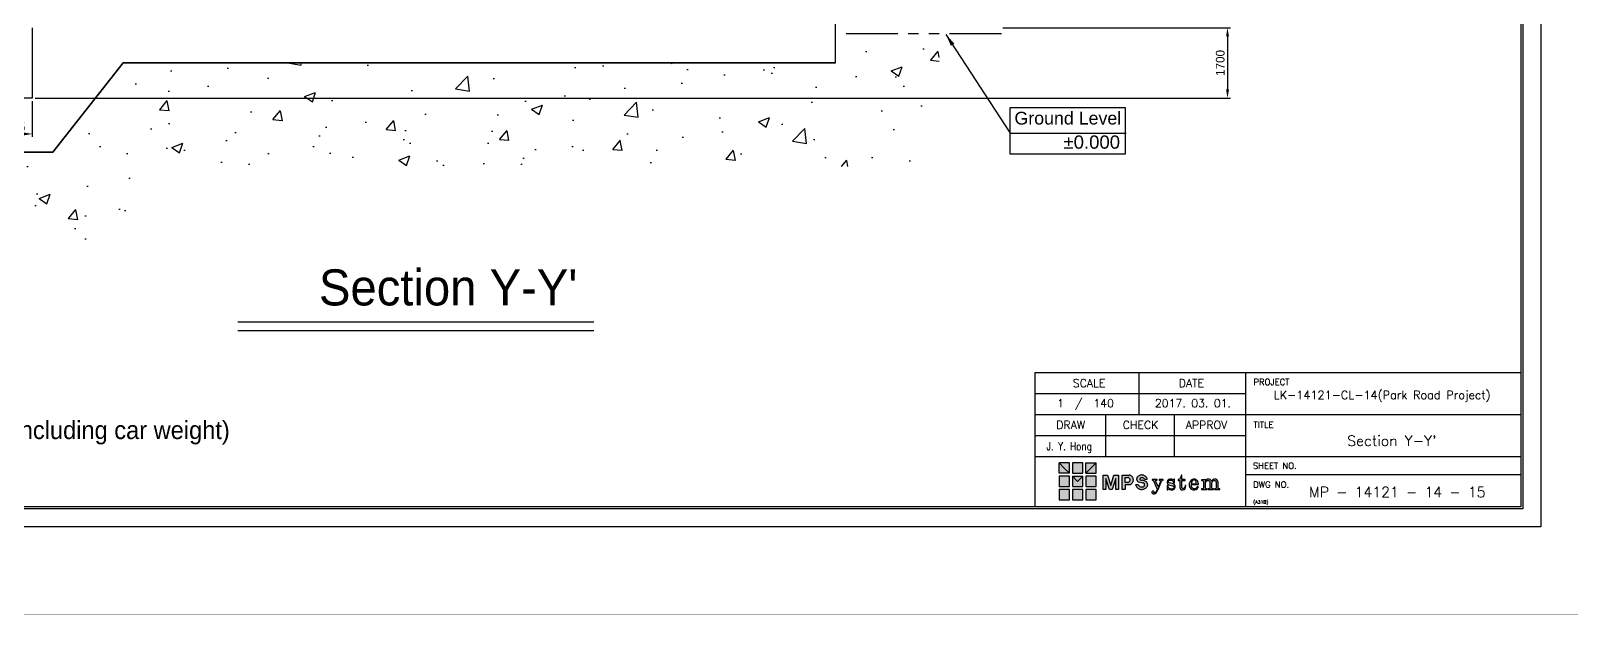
# Model space of a CAD drawing. Header units: millimetres. Extents: x -5 to 1510635, y -6 to 71285.
# Drawn here: x 977830 to 1014994, y -4 to 14073 of the extents above; entities that cross this region are included whole.
import ezdxf
from ezdxf.enums import TextEntityAlignment as Align

# ---------------------------------------------------------------- set-up
doc = ezdxf.new("R2010")
doc.units = ezdxf.units.MM
doc.header["$LTSCALE"] = 1000
doc.linetypes.add('HIDDEN', pattern=[0.375, 0.25, -0.125])
doc.linetypes.add('PHANTOM', pattern=[2.5, 1.25, -0.25, 0.25, -0.25, 0.25, -0.25])
for name, color, linetype in [('3', 3, 'Continuous'), ('MP-2', 42, 'Continuous'), ('MP-3', 3, 'Continuous'), ('MP-4', 4, 'HIDDEN'), ('MP-5', 5, 'PHANTOM'), ('MP-7', 7, 'Continuous'), ('MP-8', 8, 'Continuous'), ('TEXT', 3, 'Continuous')]:
    doc.layers.add(name, color=color, linetype=linetype)
doc.styles.add('GHG1', font='simplex.shx', dxfattribs={"bigfont": 'whgtxt.shx'})
doc.styles.add('H', font='arial.ttf')
doc.styles.add('ROMANS', font='ROMANS.shx')
doc.styles.add('울릉도L', font='')
doc.styles.get('울릉도L').set_extended_font_data('HYwulM')
doc.dimstyles.new('MPS2', dxfattribs={"dimscale": 100, "dimtxt": 3, "dimasz": 3, "dimexe": 1, "dimexo": 1, "dimgap": 1, "dimtad": 1, "dimzin": 12, "dimdsep": 46, "dimtxsty": 'Standard', "dimcen": 1, "dimclrd": 1, "dimclre": 1, "dimclrt": 7, "dimazin": 2, "dimtfac": 1, "dimtmove": 0, "dimatfit": 3, "dimfxl": 1, "dimarcsym": 0})

# ---------------------------------------------------------------- blocks, each defined once
blk = doc.blocks.new('MP LOGO')
h = blk.add_hatch(color=20)
h.paths.add_polyline_path([(9, 55), (0, 64), (0, 46), (18, 46)])
h.paths.add_polyline_path([(18, 41), (0, 41), (0, 23), (18, 23)])
h.paths.add_polyline_path([(32, 32), (23, 41), (23, 23), (41, 23), (41, 41)])
h.paths.add_polyline_path([(64, 23), (64, 41), (46, 41), (46, 23)])
h.paths.add_polyline_path([(64, 46), (64, 64), (55, 55), (46, 46)])
h.paths.add_polyline_path([(64, 18), (46, 18), (46, 0), (64, 0)])
h.paths.add_polyline_path([(0, 0), (18, 0), (18, 18), (0, 18)])
h = blk.add_hatch(color=131)
h.paths.add_polyline_path([(18, 64), (0, 64), (9, 55), (18, 46)])
h.paths.add_polyline_path([(41, 64), (23, 64), (23, 46), (41, 46)])
h.paths.add_polyline_path([(64, 64), (46, 64), (46, 46), (55, 55)])
h.paths.add_polyline_path([(41, 41), (23, 41), (32, 32)])
h.paths.add_polyline_path([(41, 18), (23, 18), (23, 0), (41, 0)])
at = {"color": 131}
for points in [[(9, 55), (18, 46), (18, 64), (0, 64)], [(23, 46), (41, 46), (41, 64), (23, 64)], [(55, 55), (46, 46), (46, 64), (64, 64)], [(23, 0), (41, 0), (41, 18), (23, 18)]]:
    blk.add_lwpolyline(points, close=True, dxfattribs=at)
at = {"color": 20}
for points in [[(9, 55), (18, 46), (0, 46), (0, 64)], [(55, 55), (46, 46), (64, 46), (64, 64)], [(0, 23), (18, 23), (18, 41), (0, 41)], [(32, 32), (23, 41), (23, 23), (41, 23), (41, 41)], [(46, 23), (64, 23), (64, 41), (46, 41)], [(0, 0), (18, 0), (18, 18), (0, 18)], [(46, 0), (64, 0), (64, 18), (46, 18)]]:
    blk.add_lwpolyline(points, close=True, dxfattribs=at)
at = {"color": 143}
blk.add_lwpolyline([(23, 41), (41, 41), (32, 32), (32, 32)], close=True, dxfattribs=at)
blk = doc.blocks.new('MP LOGO 02')
at = {"layer": 'MP-2'}
h = blk.add_hatch(color=256, dxfattribs=at)
h.paths.add_polyline_path([(8.38, 4.28), (7.62, 4.28), (7.62, 1.78), (8.09, 1.78), (8.09, 3.69), (8.69, 1.78), (9.16, 1.78), (9.76, 3.69), (9.76, 1.78), (10.23, 1.78), (10.23, 4.28), (9.47, 4.28), (8.92, 2.49)])
h.paths.add_polyline_path([(10.86, 1.78), (11.38, 1.78), (11.38, 2.62), (12, 2.62), (12.11, 2.63), (12.2, 2.65), (12.3, 2.68), (12.39, 2.73), (12.47, 2.78), (12.55, 2.85), (12.62, 2.92), (12.68, 3), (12.73, 3.09), (12.77, 3.18), (12.79, 3.28), (12.81, 3.38), (12.81, 3.48), (12.8, 3.58), (12.78, 3.68), (12.75, 3.77), (12.7, 3.86), (12.65, 3.95), (12.59, 4.02), (12.51, 4.09), (12.43, 4.15), (12.35, 4.2), (12.25, 4.24), (12.16, 4.27), (12.06, 4.28), (10.86, 4.28)])
h.paths.add_polyline_path([(11.38, 3.89), (11.85, 3.89), (11.92, 3.88), (11.99, 3.85), (12.05, 3.82), (12.1, 3.77), (12.15, 3.72), (12.19, 3.66), (12.22, 3.59), (12.23, 3.52), (12.24, 3.45), (12.23, 3.38), (12.22, 3.31), (12.19, 3.24), (12.15, 3.18), (12.1, 3.13), (12.05, 3.09), (11.99, 3.05), (11.92, 3.02), (11.85, 3.01), (11.38, 3.01)], flags=16)
h.paths.add_polyline_path([(14.02, 3.76), (14.1, 3.8), (14.18, 3.82), (14.26, 3.83), (14.34, 3.83), (14.42, 3.81), (14.5, 3.79), (14.57, 3.75), (14.64, 3.7), (14.7, 3.65), (14.75, 3.58), (15.19, 3.58), (15.16, 3.69), (15.11, 3.79), (15.06, 3.88), (14.99, 3.97), (14.91, 4.05), (14.83, 4.12), (14.74, 4.18), (14.64, 4.23), (14.53, 4.27), (14.42, 4.29), (14.31, 4.31), (14.2, 4.31), (14.09, 4.29), (13.99, 4.27), (13.88, 4.23), (13.78, 4.18), (13.69, 4.12), (13.6, 4.05), (13.53, 3.97), (13.48, 3.92), (13.44, 3.85), (13.41, 3.79), (13.39, 3.72), (13.37, 3.64), (13.37, 3.57), (13.39, 3.49), (13.41, 3.42), (13.44, 3.35), (13.48, 3.29), (13.52, 3.23), (13.58, 3.19), (13.64, 3.14), (13.71, 3.11), (14.46, 2.93), (14.55, 2.91), (14.65, 2.84), (14.72, 2.75), (14.75, 2.63), (14.74, 2.52), (14.7, 2.41), (14.62, 2.32), (14.54, 2.28), (14.46, 2.25), (14.37, 2.23), (14.29, 2.22), (14.2, 2.23), (14.11, 2.24), (14.03, 2.27), (13.95, 2.3), (13.88, 2.35), (13.81, 2.41), (13.75, 2.47), (13.7, 2.54), (13.66, 2.62), (13.19, 2.62), (13.23, 2.51), (13.28, 2.4), (13.34, 2.3), (13.41, 2.21), (13.49, 2.12), (13.58, 2.05), (13.68, 1.98), (13.78, 1.92), (13.89, 1.88), (14, 1.85), (14.12, 1.82), (14.24, 1.82), (14.35, 1.82), (14.47, 1.83), (14.58, 1.86), (14.69, 1.9), (14.8, 1.95), (14.9, 2.02), (14.99, 2.09), (15.08, 2.17), (15.15, 2.26), (15.22, 2.36), (15.25, 2.43), (15.27, 2.51), (15.28, 2.59), (15.27, 2.67), (15.26, 2.75), (15.24, 2.83), (15.21, 2.9), (15.17, 2.97), (15.12, 3.04), (15.06, 3.1), (15, 3.14), (14.93, 3.19), (14.85, 3.22), (14.74, 3.27), (14.62, 3.32), (14.5, 3.36), (14.38, 3.38), (14.26, 3.4), (14.18, 3.41), (14.1, 3.42), (14.03, 3.46), (13.95, 3.52), (13.92, 3.59), (13.92, 3.67), (13.97, 3.74)])
h.paths.add_polyline_path([(16.65, 3.29), (16.65, 3.36), (16.7, 3.4), (16.91, 3.4), (16.91, 3.52), (16.03, 3.52), (16.03, 3.4), (16.16, 3.38), (16.3, 3.3), (16.93, 1.85), (16.89, 1.71), (16.73, 1.44), (16.6, 1.28), (16.47, 1.2), (16.35, 1.21), (16.37, 1.41), (16.29, 1.51), (16.13, 1.51), (16.01, 1.42), (16, 1.21), (16.09, 1.09), (16.24, 1.03), (16.44, 1.03), (16.57, 1.08), (16.76, 1.23), (16.94, 1.49), (17.11, 1.82), (17.68, 3.25), (17.79, 3.36), (17.97, 3.4), (17.97, 3.52), (17.23, 3.52), (17.23, 3.4), (17.45, 3.37), (17.5, 3.31), (17.5, 3.25), (17.12, 2.26), (17.06, 2.32)])
h.paths.add_polyline_path([(18.99, 2.94), (18.89, 3.01), (18.85, 3.09), (18.85, 3.24), (18.89, 3.31), (19, 3.41), (19.08, 3.43), (19.38, 3.42), (19.5, 3.36), (19.62, 3.25), (19.78, 2.94), (19.88, 2.94), (19.88, 3.56), (19.78, 3.56), (19.67, 3.43), (19.44, 3.56), (19.1, 3.58), (18.85, 3.5), (18.72, 3.36), (18.64, 3.14), (18.64, 2.97), (18.68, 2.83), (18.73, 2.74), (18.89, 2.62), (19.56, 2.45), (19.67, 2.4), (19.78, 2.28), (19.78, 2.09), (19.71, 1.98), (19.56, 1.9), (19.44, 1.87), (19.21, 1.9), (19.03, 1.98), (18.9, 2.11), (18.81, 2.28), (18.76, 2.47), (18.62, 2.47), (18.62, 1.76), (18.76, 1.76), (18.84, 1.9), (19.1, 1.77), (19.25, 1.73), (19.62, 1.76), (19.82, 1.86), (19.96, 2.04), (20, 2.17), (20, 2.42), (19.95, 2.57), (19.82, 2.7), (19.7, 2.78)])
h.paths.add_polyline_path([(21.18, 3.36), (21.73, 3.36), (21.73, 3.52), (21.18, 3.52), (21.18, 4.28), (21.03, 4.28), (20.99, 4.03), (20.92, 3.79), (20.74, 3.58), (20.52, 3.52), (20.52, 3.36), (20.82, 3.36), (20.82, 2.06), (20.85, 1.96), (20.96, 1.83), (21.09, 1.76), (21.39, 1.73), (21.58, 1.81), (21.71, 1.92), (21.81, 2.13), (21.84, 2.47), (21.71, 2.47), (21.68, 2.21), (21.56, 2), (21.45, 1.95), (21.32, 1.95), (21.2, 2.03), (21.18, 2.09)])
h.paths.add_polyline_path([(24.02, 2.64), (24.02, 2.75), (23.92, 3.15), (23.84, 3.29), (23.71, 3.43), (23.43, 3.57), (23.15, 3.58), (22.95, 3.53), (22.81, 3.46), (22.57, 3.2), (22.44, 2.85), (22.43, 2.49), (22.47, 2.31), (22.55, 2.12), (22.76, 1.88), (23.06, 1.75), (23.41, 1.73), (23.63, 1.81), (23.8, 1.93), (23.92, 2.07), (24.02, 2.27), (23.89, 2.31), (23.77, 2.12), (23.63, 2), (23.53, 1.95), (23.43, 1.92), (23.17, 1.93), (23, 2.03), (22.91, 2.14), (22.84, 2.34), (22.81, 2.64)])
h.paths.add_polyline_path([(22.81, 2.79), (22.85, 3.07), (22.92, 3.25), (23.02, 3.37), (23.16, 3.43), (23.35, 3.43), (23.45, 3.4), (23.53, 3.32), (23.62, 3.12), (23.62, 2.8)], flags=16)
h.paths.add_polyline_path([(25.23, 2.86), (25.26, 3.01), (25.34, 3.2), (25.43, 3.29), (25.57, 3.36), (25.75, 3.36), (25.86, 3.31), (25.94, 3.22), (26, 3.06), (26, 1.98), (25.94, 1.92), (25.68, 1.92), (25.68, 1.78), (26.61, 1.78), (26.61, 1.92), (26.38, 1.92), (26.33, 2), (26.33, 2.89), (26.37, 3.06), (26.43, 3.19), (26.51, 3.27), (26.68, 3.36), (26.86, 3.36), (26.97, 3.3), (27.04, 3.17), (27.08, 3), (27.08, 2.01), (27.02, 1.92), (26.77, 1.92), (26.77, 1.78), (27.7, 1.78), (27.7, 1.92), (27.46, 1.92), (27.41, 1.98), (27.41, 3.06), (27.38, 3.24), (27.22, 3.47), (27.02, 3.57), (26.74, 3.57), (26.47, 3.43), (26.35, 3.3), (26.33, 3.25), (26.29, 3.22), (26.22, 3.36), (26.05, 3.52), (25.86, 3.58), (25.7, 3.58), (25.57, 3.55), (25.42, 3.46), (25.32, 3.37), (25.26, 3.26), (25.23, 3.26), (25.23, 3.52), (24.56, 3.48), (24.56, 3.32), (24.85, 3.32), (24.9, 3.25), (24.9, 2), (24.83, 1.92), (24.57, 1.92), (24.57, 1.78), (24.9, 1.78), (25.52, 1.78), (25.52, 1.92), (25.28, 1.92), (25.23, 2)])
for points in [[(8.09, 1.78), (7.62, 1.78), (7.62, 4.28), (8.38, 4.28), (8.92, 2.49), (9.47, 4.28), (10.23, 4.28), (10.23, 1.78), (9.76, 1.78), (9.76, 3.69), (9.16, 1.78), (8.69, 1.78), (8.09, 3.69), (8.09, 1.78)], [(16.03, 3.52), (16.03, 3.4), (16.16, 3.38), (16.3, 3.3), (16.93, 1.85), (16.89, 1.71), (16.73, 1.44), (16.6, 1.28), (16.47, 1.2), (16.35, 1.21), (16.37, 1.41), (16.29, 1.51), (16.13, 1.51), (16.01, 1.42), (16, 1.21), (16.09, 1.09), (16.24, 1.03), (16.44, 1.03), (16.57, 1.08), (16.76, 1.23), (16.94, 1.49), (17.11, 1.82), (17.68, 3.25), (17.79, 3.36), (17.97, 3.4), (17.97, 3.52), (17.23, 3.52), (17.23, 3.4), (17.45, 3.37), (17.5, 3.31), (17.5, 3.25), (17.12, 2.26), (17.06, 2.32), (16.65, 3.29), (16.65, 3.36), (16.7, 3.4), (16.91, 3.4), (16.91, 3.52), (16.03, 3.52)], [(19.1, 3.58), (18.85, 3.5), (18.72, 3.36), (18.64, 3.14), (18.64, 2.97), (18.68, 2.83), (18.73, 2.74), (18.89, 2.62), (19.56, 2.45), (19.67, 2.4), (19.78, 2.28), (19.78, 2.09), (19.71, 1.98), (19.56, 1.9), (19.44, 1.87), (19.21, 1.9), (19.03, 1.98), (18.9, 2.11), (18.81, 2.28), (18.76, 2.47), (18.62, 2.47), (18.62, 1.76), (18.76, 1.76), (18.84, 1.9), (19.1, 1.77), (19.25, 1.73), (19.62, 1.76), (19.82, 1.86), (19.96, 2.04), (20, 2.17), (20, 2.42), (19.95, 2.57), (19.82, 2.7), (19.7, 2.78), (18.99, 2.94), (18.89, 3.01), (18.85, 3.09), (18.85, 3.24), (18.89, 3.31), (19, 3.41), (19.08, 3.43), (19.38, 3.42), (19.5, 3.36), (19.62, 3.25), (19.78, 2.94), (19.88, 2.94), (19.88, 3.56), (19.78, 3.56), (19.69, 3.45), (19.65, 3.45), (19.44, 3.56), (19.1, 3.58)], [(21.03, 4.28), (20.99, 4.03), (20.92, 3.79), (20.74, 3.58), (20.52, 3.52), (20.52, 3.36), (20.82, 3.36), (20.82, 2.06), (20.85, 1.96), (20.96, 1.83), (21.09, 1.76), (21.39, 1.73), (21.58, 1.81), (21.71, 1.92), (21.81, 2.13), (21.84, 2.47), (21.71, 2.47), (21.68, 2.21), (21.56, 2), (21.45, 1.95), (21.32, 1.95), (21.2, 2.03), (21.18, 2.09), (21.18, 3.36), (21.73, 3.36), (21.73, 3.52), (21.18, 3.52), (21.18, 4.28), (21.03, 4.28)], [(23.15, 3.58), (22.95, 3.53), (22.81, 3.46), (22.57, 3.2), (22.44, 2.85), (22.43, 2.49), (22.47, 2.31), (22.55, 2.12), (22.76, 1.88), (23.06, 1.75), (23.41, 1.73), (23.63, 1.81), (23.8, 1.93), (23.92, 2.07), (24.02, 2.27), (23.89, 2.31), (23.77, 2.12), (23.63, 2), (23.53, 1.95), (23.43, 1.92), (23.17, 1.93), (23, 2.03), (22.91, 2.14), (22.84, 2.34), (22.81, 2.64), (24.02, 2.64), (24.02, 2.75), (23.92, 3.15), (23.84, 3.29), (23.71, 3.43), (23.43, 3.57), (23.15, 3.58)], [(23.16, 3.43), (23.02, 3.37), (22.92, 3.25), (22.85, 3.07), (22.81, 2.79), (23.62, 2.8), (23.62, 3.12), (23.53, 3.32), (23.45, 3.4), (23.35, 3.43), (23.16, 3.43)], [(25.7, 3.58), (25.57, 3.55), (25.42, 3.46), (25.32, 3.37), (25.26, 3.26), (25.23, 3.26), (25.23, 3.52), (24.56, 3.48), (24.56, 3.32), (24.85, 3.32), (24.9, 3.25), (24.9, 2), (24.83, 1.92), (24.57, 1.92), (24.57, 1.78), (24.9, 1.78), (25.52, 1.78), (25.52, 1.92), (25.28, 1.92), (25.23, 2), (25.23, 2.86), (25.26, 3.01), (25.34, 3.2), (25.43, 3.29), (25.57, 3.36), (25.75, 3.36), (25.86, 3.31), (25.94, 3.22), (26, 3.06), (26, 1.98), (25.94, 1.92), (25.68, 1.92), (25.68, 1.78), (26.61, 1.78), (26.61, 1.92), (26.38, 1.92), (26.33, 2), (26.33, 2.89), (26.37, 3.06), (26.43, 3.19), (26.51, 3.27), (26.68, 3.36), (26.86, 3.36), (26.97, 3.3), (27.04, 3.17), (27.08, 3), (27.08, 2.01), (27.02, 1.92), (26.77, 1.92), (26.77, 1.78), (27.7, 1.78), (27.7, 1.92), (27.46, 1.92), (27.41, 1.98), (27.41, 3.06), (27.38, 3.24), (27.22, 3.47), (27.02, 3.57), (26.74, 3.57), (26.47, 3.43), (26.35, 3.3), (26.33, 3.25), (26.29, 3.22), (26.22, 3.36), (26.05, 3.52), (25.86, 3.58), (25.7, 3.58)]]:
    blk.add_lwpolyline(points, close=True, dxfattribs=at)
for points in [[(12, 2.62), (11.38, 2.62), (11.38, 1.78), (10.86, 1.78), (10.86, 4.28), (12.06, 4.28)], [(11.85, 3.01), (11.38, 3.01), (11.38, 3.89), (11.85, 3.89)], [(11.85, 3.01), (11.92, 3.02), (11.99, 3.05), (12.05, 3.09), (12.1, 3.13), (12.15, 3.18), (12.19, 3.24), (12.22, 3.31), (12.23, 3.38), (12.24, 3.45), (12.23, 3.52), (12.22, 3.59), (12.19, 3.66), (12.15, 3.72), (12.1, 3.77), (12.05, 3.82), (11.99, 3.85), (11.92, 3.88), (11.85, 3.89)], [(12, 2.62), (12.11, 2.63), (12.2, 2.65), (12.3, 2.68), (12.39, 2.73), (12.47, 2.78), (12.55, 2.85), (12.62, 2.92), (12.68, 3), (12.73, 3.09), (12.77, 3.18), (12.79, 3.28), (12.81, 3.38), (12.81, 3.48), (12.8, 3.58), (12.78, 3.68), (12.75, 3.77), (12.7, 3.86), (12.65, 3.95), (12.59, 4.02), (12.51, 4.09), (12.43, 4.15), (12.35, 4.2), (12.25, 4.24), (12.16, 4.27), (12.06, 4.28)], [(13.66, 2.62), (13.19, 2.62), (13.23, 2.51), (13.28, 2.4), (13.34, 2.3), (13.41, 2.21), (13.49, 2.12), (13.58, 2.05), (13.68, 1.98), (13.78, 1.92), (13.89, 1.88), (14, 1.85), (14.12, 1.82), (14.24, 1.82), (14.35, 1.82), (14.47, 1.83), (14.58, 1.86), (14.69, 1.9), (14.8, 1.95), (14.9, 2.02), (14.99, 2.09), (15.08, 2.17), (15.15, 2.26), (15.22, 2.36), (15.25, 2.43), (15.27, 2.51), (15.28, 2.59), (15.27, 2.67), (15.26, 2.75), (15.24, 2.83), (15.21, 2.9), (15.17, 2.97), (15.12, 3.04), (15.06, 3.1), (15, 3.14), (14.93, 3.19), (14.85, 3.22), (14.74, 3.27), (14.62, 3.32), (14.5, 3.36), (14.38, 3.38), (14.26, 3.4)], [(14.75, 3.58), (15.19, 3.58), (15.16, 3.69), (15.11, 3.79), (15.06, 3.88), (14.99, 3.97), (14.91, 4.05), (14.83, 4.12), (14.74, 4.18), (14.64, 4.23), (14.53, 4.27), (14.42, 4.29), (14.31, 4.31), (14.2, 4.31), (14.09, 4.29), (13.99, 4.27), (13.88, 4.23), (13.78, 4.18), (13.69, 4.12), (13.6, 4.05), (13.53, 3.97), (13.48, 3.92), (13.44, 3.85), (13.41, 3.79), (13.39, 3.72), (13.37, 3.64), (13.37, 3.57), (13.39, 3.49), (13.41, 3.42), (13.44, 3.35), (13.48, 3.29), (13.52, 3.23), (13.58, 3.19), (13.64, 3.14), (13.71, 3.11), (14.46, 2.93)], [(14.02, 3.76), (13.99, 3.75), (13.96, 3.72), (13.93, 3.69), (13.92, 3.65), (13.92, 3.61), (13.93, 3.57), (13.94, 3.53), (13.97, 3.5)], [(13.97, 3.5), (14.03, 3.46), (14.1, 3.42), (14.18, 3.41), (14.26, 3.4)], [(14.75, 3.58), (14.7, 3.65), (14.64, 3.7), (14.57, 3.75), (14.5, 3.79), (14.42, 3.81), (14.34, 3.83), (14.26, 3.83), (14.18, 3.82), (14.1, 3.8), (14.02, 3.76)], [(14.54, 2.28), (14.59, 2.31), (14.64, 2.34), (14.68, 2.39), (14.71, 2.44), (14.73, 2.49), (14.75, 2.55), (14.75, 2.61), (14.74, 2.66), (14.73, 2.72), (14.7, 2.77), (14.66, 2.82), (14.62, 2.86), (14.57, 2.89), (14.52, 2.92), (14.46, 2.93)], [(13.66, 2.62), (13.7, 2.54), (13.75, 2.47), (13.81, 2.41), (13.88, 2.35), (13.95, 2.3), (14.03, 2.27), (14.11, 2.24), (14.2, 2.23), (14.29, 2.22), (14.37, 2.23), (14.46, 2.25), (14.54, 2.28)]]:
    blk.add_lwpolyline(points, dxfattribs=at)
at = {"color": 40, "xscale": 0.1000000000000227, "yscale": 0.1000000000000227, "zscale": 0.1000000000000227}
blk.add_blockref('MP LOGO', (0, 0), dxfattribs=at)
blk = doc.blocks.new('*D426')
at = {"layer": 'DEFPOINTS', "color": 0, "linetype": 'ByBlock', "transparency": 16777216}
for p in [(1001215, 14148), (977861, 12448, 0), (1006702, 12448)]:
    blk.add_point(p, dxfattribs=at)
at = {"layer": 'MP-8', "color": 1, "linetype": 'ByBlock', "lineweight": -2, "transparency": 16777216}
for p, q in [((1001285, 14148), (1006772, 14148)), ((1006702, 13938), (1006702, 12658)), ((977931, 12448), (1006772, 12448))]:
    blk.add_line(p, q, dxfattribs=at)
at = {"layer": 'MP-8', "color": 1, "linetype": 'ByBlock', "transparency": 16777216}
for points in [[(1006667, 13938), (1006737, 13938), (1006702, 14148)], [(1006667, 12658), (1006737, 12658), (1006702, 12448)]]:
    blk.add_solid(points, dxfattribs=at)
at = {"layer": 'MP-8', "color": 7, "linetype": 'ByBlock', "transparency": 16777216, "insert": (1006527, 13298), "char_height": 210, "attachment_point": 5, "rotation": 90}
blk.add_mtext('1700', dxfattribs=at)
blk = doc.blocks.new('*D451')
at = {"layer": 'DEFPOINTS', "color": 0, "linetype": 'ByBlock', "transparency": 16777216}
for p in [(977061, 12448, 0), (977866, 12448, 0), (977866, 11584)]:
    blk.add_point(p, dxfattribs=at)
at = {"layer": 'MP-8', "color": 1, "linetype": 'ByBlock', "lineweight": -2, "transparency": 16777216}
for p, q in [((977061, 12378), (977061, 11514)), ((977866, 12378), (977866, 11514)), ((977271, 11584), (977656, 11584))]:
    blk.add_line(p, q, dxfattribs=at)
at = {"layer": 'MP-8', "color": 1, "linetype": 'ByBlock', "transparency": 16777216}
for points in [[(977271, 11619), (977271, 11549), (977061, 11584)], [(977656, 11619), (977656, 11549), (977866, 11584)]]:
    blk.add_solid(points, dxfattribs=at)
at = {"layer": 'MP-8', "color": 7, "linetype": 'ByBlock', "transparency": 16777216, "insert": (977463, 11759), "char_height": 210, "attachment_point": 5}
blk.add_mtext('805', dxfattribs=at)

msp = doc.modelspace()

# ---------------------------------------------------------------- hatches: boundary and pattern name
at = {"layer": 'MP-8', "linetype": 'ByBlock'}
h = msp.add_hatch(dxfattribs=at)
h.set_pattern_fill('AR-CONC', color=256, scale=15, style=0)
h.set_pattern_definition([(50, (-7382.7, -183326.7), (2732.77, -239.0863), [285.75, -3143.25]), (355, (-7382.7, -183326.7), (-528.6424, 2865.85), [228.6, -2514.6]), (100.451, (-7155, -183346.6), (2204.1375, 2626.75), [242.85, -2671.35]), (46.1842, (-7382.7, -182564.7), (4066.186, -630.635), [428.625, -4714.875]), (96.6356, (-7044, -182617.2), (3561.064, 3711.383), [364.275, -4007.025]), (351.184, (-7382.7, -182564.7), (3561.069, 3711.377), [342.9, -3771.9]), (21, (-7001.7, -182755.2), (2274.223, -1533.983), [285.75, -3143.25]), (326, (-7001.7, -182755.2), (927.0304, 2762.8195), [228.6, -2514.6]), (71.4514, (-6812.2, -182883), (3201.2474, 1228.843), [242.85, -2671.35]), (37.5, (-7382.7, -183326.7), (46.32905, 1268.3256), [0, -2484.12, 0, -2552.7, 0, -2524.125]), (7.5, (-7382.7, -183326.7), (1002.295, 1502.7086), [0, -1455.42, 0, -2426.97, 0, -962.025]), (327.5, (-8232.3, -183326.7), (2033.8589, -85.9312), [0, -952.5, 0, -2971.8, 0, -3943.35]), (317.5, (-8613.3, -183326.7), (2221.9377, 381.3974), [0, -1238.25, 0, -1973.58, 0, -2800.35])])
edge = h.paths.add_edge_path()
edge.add_line((999748.326, 13998.308), (999748.326, 10798.308))
edge.add_line((999748.326, 10798.308), (981270.864, 10798.308))
edge.add_line((981270.864, 10798.308), (979570.864, 8648.308))
edge.add_line((979570.864, 8648.308), (970810.522, 8648.308))
edge.add_line((970810.522, 8648.308), (970810.522, 13998.308))
edge.add_line((997248.326, 13998.308), (997248.326, 13298.308))
edge.add_line((997248.326, 13298.308), (980060.522, 13298.308))
edge.add_line((980060.522, 13298.308), (978360.522, 11148.308))
edge.add_line((978360.522, 11148.308), (973310.522, 11148.308))
edge.add_line((973310.522, 11148.308), (973310.522, 13998.308))

# ---------------------------------------------------------------- linework, layer by layer
at = {"layer": '3'}
for p, q in [((982823.908, 7049.797), (991415.119, 7049.797)), ((982823.908, 6845.309), (991415.119, 6845.309))]:
    msp.add_line(p, q, dxfattribs=at)
at = {"layer": 'MP-2'}
for p, q in [((1002054.351, 5828.583), (1002054.351, 2585.051)), ((1002054.351, 5828.583), (1013779.949, 5828.583)), ((1004564.488, 5828.583), (1004564.488, 4813.615)), ((1007139.09, 5828.583), (1007139.09, 2585.051)), ((1002054.351, 5321.099), (1007139.09, 5321.099)), ((1002054.351, 4813.615), (1013779.949, 4813.615)), ((1003756.879, 4813.615), (1003756.879, 3798.647)), ((1005415.751, 4813.615), (1005415.751, 3798.647)), ((1002054.351, 4306.131), (1007139.09, 4306.131)), ((1002054.351, 3798.647), (1013779.949, 3798.647)), ((1007139.09, 3363.458), (1013779.949, 3363.458))]:
    msp.add_line(p, q, dxfattribs=at)
at = {"layer": 'MP-2', "const_width": 8.75}
msp.add_lwpolyline([(1016400, 0), (957600, 0), (957600, 41580), (1016400, 41580)], close=True, dxfattribs=at)
at = {"layer": 'MP-4', "linetype": 'ByBlock', "elevation": 0}
msp.add_lwpolyline([(1001456.658, 12223.061), (1004236.44, 12223.061), (1004236.44, 11096.769), (1001456.658, 11096.769)], close=True, dxfattribs=at)
at = {"layer": 'MP-5'}
msp.add_line((1001248.326, 13998.308, 0), (997245.303, 13998.308, 0), dxfattribs=at)
at = {"layer": 'MP-7'}
for points in [[(959735, 39480), (1014265, 39480), (1014265, 2100), (959735, 2100)], [(1013828.455, 2536.545), (960171.545, 2536.545), (960171.545, 39043.455), (1013828.455, 39043.455)], [(960220.051, 38994.949), (1013779.949, 38994.949), (1013779.949, 2585.051), (960220.051, 2585.051)]]:
    msp.add_lwpolyline(points, close=True, dxfattribs=at)
at = {"layer": 'MP-8', "linetype": 'ByBlock'}
for p, q in [((997245.303, 13298.308, 0), (997245.303, 20448.308, 0)), ((978360.522, 11148.308, 0), (980060.522, 13298.308, 0)), ((978360.522, 11148.308, 0), (980060.522, 13298.308, 0)), ((980060.522, 13298.308, 0), (978360.522, 11148.308, 0)), ((980060.522, 13298.308, 0), (997245.303, 13298.308, 0)), ((980060.522, 13298.308, 0), (997245.303, 13298.308, 0)), ((997245.303, 13298.308, 0), (980060.522, 13298.308, 0)), ((977865.522, 12448.308, 0), (973310.522, 12448.308, 0)), ((978360.522, 11148.308, 0), (973310.522, 11148.308, 0)), ((973310.522, 11148.308, 0), (978360.522, 11148.308, 0)), ((978360.522, 11148.308, 0), (973310.522, 11148.308, 0))]:
    msp.add_line(p, q, dxfattribs=at)
at = {"layer": 'MP-8'}
msp.add_line((977865.522, 14148.308, 0), (977865.522, 12448.308, 0), dxfattribs=at)

# ---------------------------------------------------------------- block references
at = {"layer": 'MP-3', "xscale": 140, "yscale": 140, "zscale": 140}
msp.add_blockref('MP LOGO 02', (1002637.154, 2753.251), dxfattribs=at)

# ---------------------------------------------------------------- texts
at = {"layer": 'MP-2'}
for s, height, style, p in [('1  /  140', 193.0303, 'ROMANS', (1003274.446, 4990.084)), ('LK-14121-CL-14(Park Road Project)', 199.11111, 'GHG1', (1010431.049, 5186.162)), ('2017. 03. 01.', 193.0303, 'ROMANS', (1005867.969, 4990.084)), ('MP - 14121 - 14 - 15', 248.88889, 'GHG1', (1010798.426, 2818.273))]:
    msp.add_text(s, height=height, rotation=0.0000004, dxfattribs=dict(at, style=style)).set_placement(p, align=Align.CENTER)
at = {"layer": 'MP-2', "style": 'ROMANS', "width": 0.8}
msp.add_text('J. Y. Hong', height=193.0303, rotation=0.0000004, dxfattribs=at).set_placement((1002882.48, 3951.015), align=Align.CENTER)
at = {"layer": 'MP-2', "style": 'GHG1'}
msp.add_text("Section Y-Y'", height=248.88889, rotation=0.0000004, dxfattribs=at).set_placement((1011743.895, 4056.799), align=Align.RIGHT)
at = {"layer": 'MP-2', "style": 'ROMANS'}
msp.add_text('(A31B)', height=79.1919, rotation=0.0000004, dxfattribs=at).set_placement((1007322.331, 2664.039))
at = {"layer": 'MP-3', "style": 'ROMANS'}
for s, p in [('SCALE', (1003362.215, 5473.981)), ('DATE', (1005831.236, 5473.981)), ('DRAW', (1002918.383, 4466.216)), ('CHECK', (1004603.426, 4466.216)), ('APPROV', (1006194.963, 4466.216))]:
    msp.add_text(s, height=193.0303, rotation=0.0000004, dxfattribs=at).set_placement(p, align=Align.CENTER)
for s, p in [('PROJECT', (1007329.6, 5524.964)), ('TITLE', (1007329.6, 4491.658)), ('SHEET NO.', (1007314.749, 3503.044)), ('DWG NO.', (1007322.331, 3049.697))]:
    msp.add_text(s, height=148.4848, rotation=0.0000004, dxfattribs=at).set_placement(p)
at = {"layer": 'MP-7', "linetype": 'ByBlock', "style": 'H'}
for s, insert, char_height, width, attachment_point in [('Ground Level', (1001561.538, 12118.809, 0), 307.2, 2576.07181, 1), ('{\\fArial|b0|i0|c238|p34;%%P0.000}', (1004108.879, 11548.179, 0), 320, 2683.40813, 3)]:
    msp.add_mtext(s, dxfattribs=dict(at, insert=insert, char_height=char_height, width=width, attachment_point=attachment_point))
at = {"layer": 'TEXT', "color": 0, "style": '울릉도L'}
msp.add_text("Section Y-Y'", height=871.11111, dxfattribs=at).set_placement((991016.057, 7445.88), align=Align.RIGHT)
msp.add_text('All parking floor slabs and MetroCL rails must hold system load (including car weight) ', height=435.55556, dxfattribs=at).set_placement((961190.987, 4221.57))

# ---------------------------------------------------------------- dimensions: what is measured, and where the dimension line sits
at = {"layer": 'MP-8', "linetype": 'ByBlock'}
dim = msp.add_linear_dim(base=(1006701.688, 12448.308, 0), p1=(1001214.691, 14148.308, 0), p2=(977860.522, 12448.308, 0), angle=90, dimstyle='MPS2', override={"dimscale": 70}, dxfattribs=at)
dim.commit()
dim.dimension.update_dxf_attribs({"geometry": '*D426', "text_midpoint": (1006526.688, 13298.308, 0)})
dim = msp.add_linear_dim(base=(977865.522, 11584.153, 0), p1=(977060.522, 12448.308, 0), p2=(977865.522, 12448.308, 0), dimstyle='MPS2', override={"dimscale": 70}, dxfattribs=at)
dim.commit()
dim.dimension.update_dxf_attribs({"geometry": '*D451', "text_midpoint": (977463.022, 11759.153, 0)})

# ---------------------------------------------------------------- leaders
msp.add_leader([(999906.251, 13987.995, 0), (1001456.658, 11604.138, 0), (1004254.651, 11604.138, 0)], dimstyle='MPS2', override={"dimgap": 1, "dimtad": 0}, dxfattribs=at)

doc.saveas('drawing.dxf')
